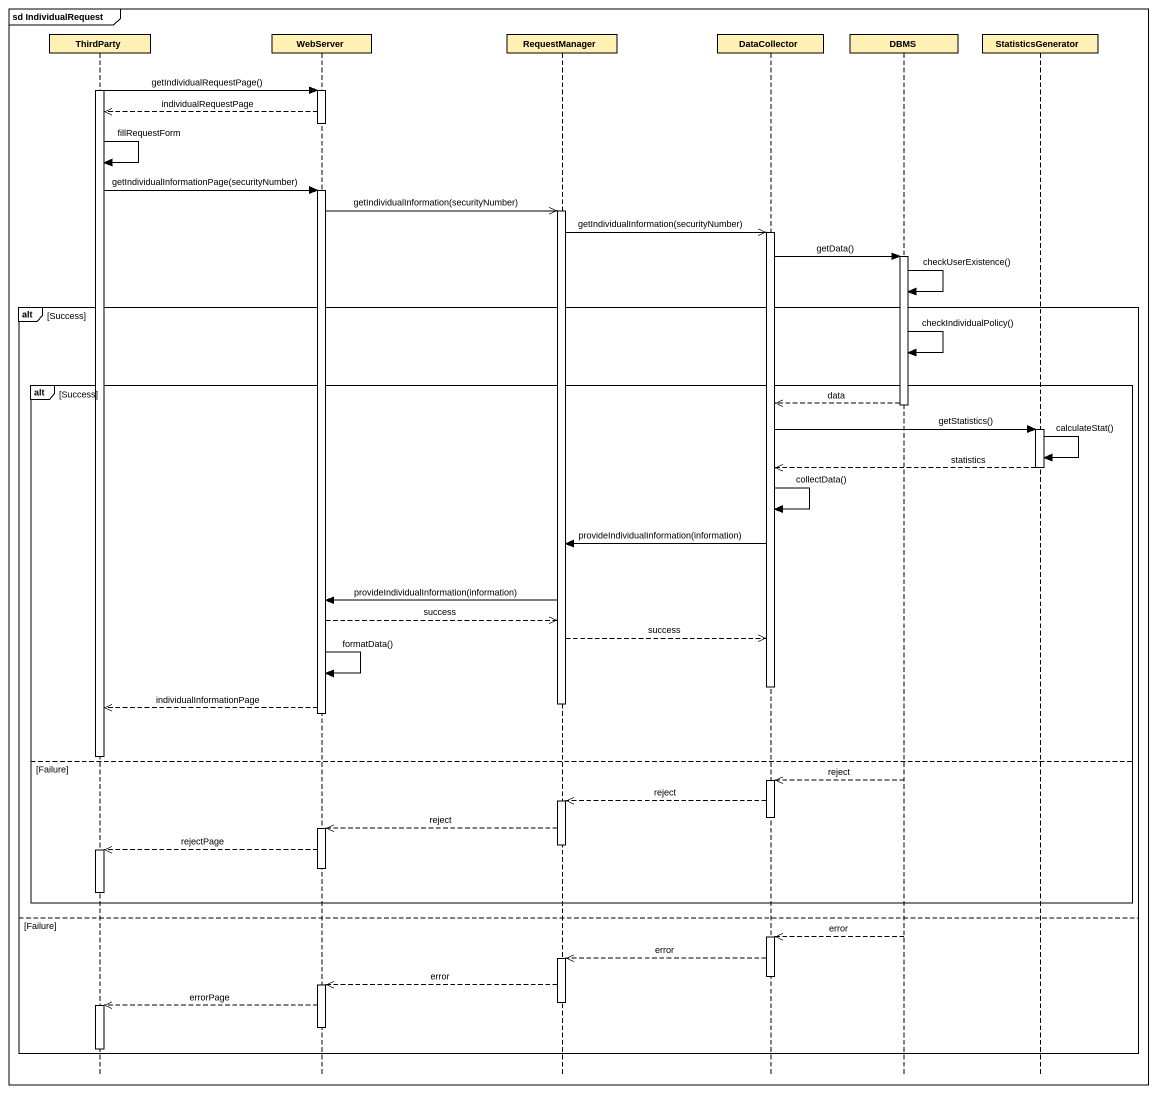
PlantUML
@startuml
mainframe sd IndividualRequest
hide footbox
participant ThirdParty #FFF0B4
participant WebServer #FFF0B4
participant RequestManager #FFF0B4
participant DataCollector #FFF0B4
participant DBMS #FFF0B4
participant StatisticsGenerator #FFF0B4

activate ThirdParty
ThirdParty -> WebServer : getIndividualRequestPage()
activate WebServer
WebServer -->> ThirdParty : individualRequestPage
deactivate WebServer
ThirdParty -> ThirdParty : fillRequestForm
ThirdParty -> WebServer : getIndividualInformationPage(securityNumber)
activate WebServer
WebServer ->> RequestManager : getIndividualInformation(securityNumber)
activate RequestManager
RequestManager ->> DataCollector : getIndividualInformation(securityNumber)
activate DataCollector
DataCollector -> DBMS : getData()
activate DBMS
DBMS -> DBMS : checkUserExistence()
alt Success
  DBMS -> DBMS : checkIndividualPolicy()
  alt Success
    DBMS -->> DataCollector : data
    deactivate DBMS
    DataCollector -> StatisticsGenerator : getStatistics()
    activate StatisticsGenerator
    StatisticsGenerator -> StatisticsGenerator : calculateStat()
    StatisticsGenerator -->> DataCollector : statistics
    deactivate StatisticsGenerator
    DataCollector -> DataCollector : collectData()
    DataCollector -> RequestManager : provideIndividualInformation(information)
    RequestManager -> WebServer : provideIndividualInformation(information)
    WebServer -->> RequestManager : success
    RequestManager -->> DataCollector : success
    WebServer -> WebServer : formatData()
    deactivate DataCollector
    deactivate RequestManager
    WebServer -->> ThirdParty : individualInformationPage
    deactivate WebServer
    deactivate ThirdParty
  else Failure
    DBMS -->> DataCollector : reject
    activate DataCollector
    DataCollector -->> RequestManager : reject
    activate RequestManager
    deactivate DataCollector
    RequestManager -->> WebServer : reject
    activate WebServer
    deactivate RequestManager
    WebServer -->> ThirdParty : rejectPage
    activate ThirdParty
    deactivate WebServer
    deactivate ThirdParty
  end
else Failure
  DBMS -->> DataCollector : error
  activate DataCollector
  DataCollector -->> RequestManager : error
  activate RequestManager
  deactivate DataCollector
  RequestManager -->> WebServer : error
  activate WebServer
  deactivate RequestManager
  WebServer -->> ThirdParty : errorPage
  activate ThirdParty
  deactivate WebServer
  deactivate ThirdParty
end
@enduml
